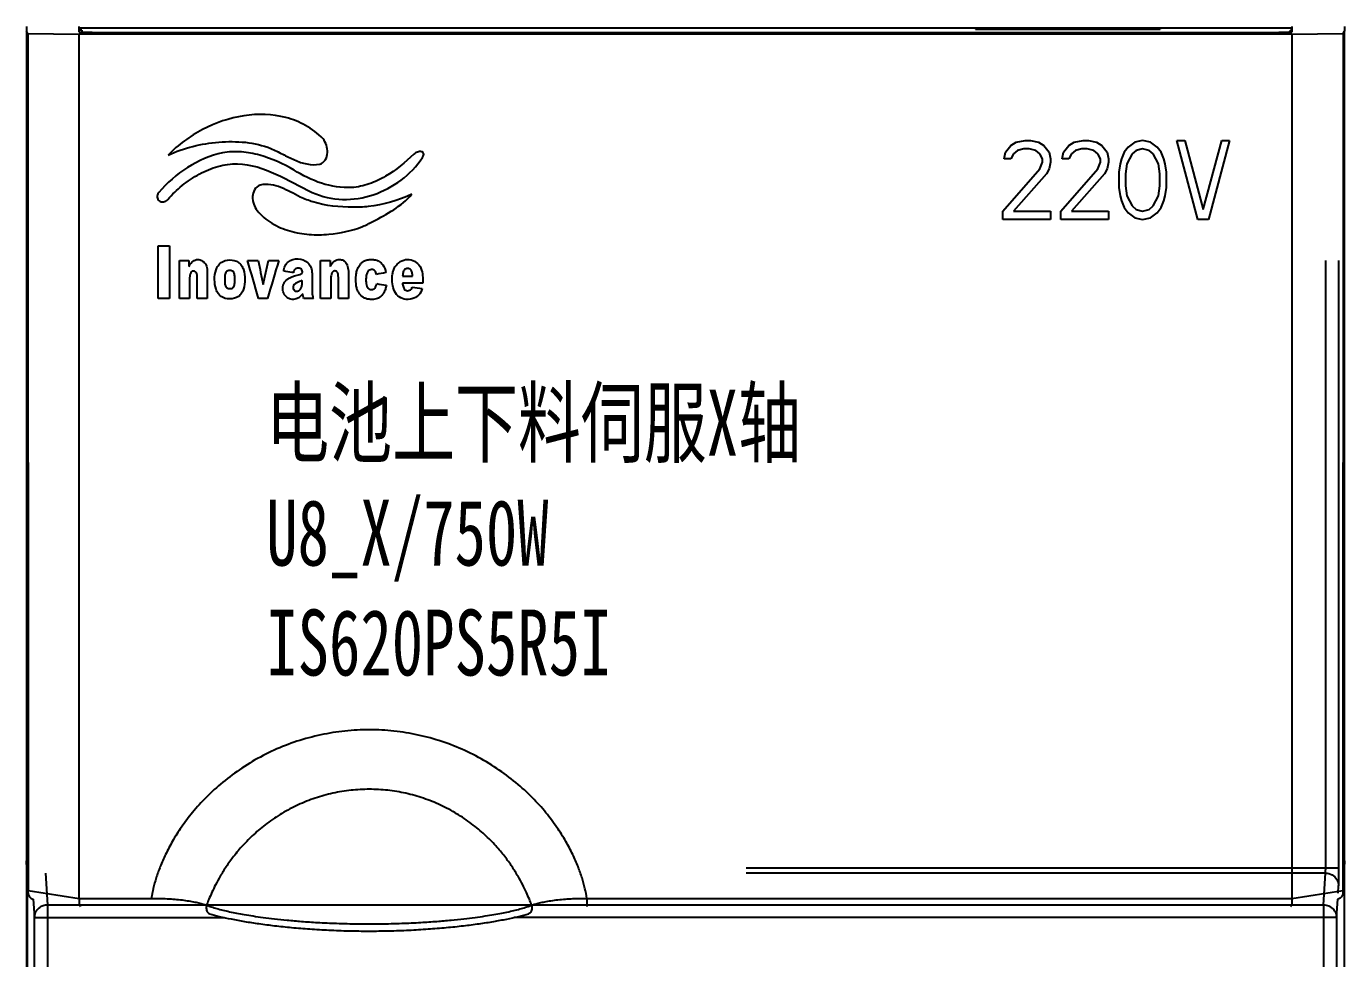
# Model space of a CAD drawing. Header units: millimetres. Extents: x 336 to 12810, y -1577 to 4105.
# Drawn here: x 10525 to 10575, y 1765.8 to 1801.2 of the extents above; entities that cross this region are included whole.
import ezdxf

# ---------------------------------------------------------------- set-up
doc = ezdxf.new("R2010")
doc.units = ezdxf.units.MM
doc.layers.add('03___PRT_ALL_CURVES', color=7, linetype='Continuous')
doc.layers.add('20_ALL_FEATURES', color=7, linetype='Continuous')
doc.styles.add('宋', font='', dxfattribs={"width": 0.7})
doc.styles.add('样式 8', font='arial.ttf', dxfattribs={"width": 0.6, "height": 2.5})
doc.styles.get('宋').set_extended_font_data('SimSun')

msp = doc.modelspace()

# ---------------------------------------------------------------- linework, layer by layer
at = {"color": 7, "linetype": 'Continuous'}
for p, q in [((10525.013, 1801.003), (10525.013, 1642.108)), ((10525.013, 1801.003), (10525.023, 1801.003)), ((10525.065, 1800.914), (10525.013, 1801.003)), ((10525.023, 1801.181), (10525.023, 1801.003)), ((10527.013, 1800.957), (10527.013, 1801.181)), ((10573.013, 1801.108), (10527.013, 1801.108)), ((10527.113, 1801.034), (10527.013, 1801.034)), ((10527.113, 1801.034), (10527.113, 1800.956)), ((10561.013, 1801.108), (10561.013, 1801.07)), ((10561.013, 1801.07), (10568.013, 1801.07)), ((10568.013, 1801.108), (10568.013, 1801.07)), ((10572.977, 1801.034), (10572.898, 1800.956)), ((10572.976, 1800.958), (10572.977, 1801.034)), ((10573.013, 1801.034), (10572.977, 1801.034)), ((10573.013, 1801.181), (10573.013, 1800.957)), ((10574.96, 1800.914), (10575.013, 1801.003)), ((10575.003, 1801.181), (10575.003, 1801.003)), ((10575.013, 1801.003), (10575.003, 1801.003)), ((10575.013, 1642.108), (10575.013, 1801.003)), ((10525.065, 1800.914), (10527.013, 1800.885)), ((10525.065, 1800.914), (10525.082, 1768.395)), ((10528.013, 1800.942), (10527.013, 1800.957)), ((10573.013, 1800.885), (10527.013, 1800.885)), ((10527.013, 1768.108), (10527.013, 1800.885)), ((10572.013, 1800.942), (10528.013, 1800.942)), ((10573.013, 1800.957), (10572.013, 1800.942)), ((10573.013, 1800.885), (10574.96, 1800.914)), ((10573.013, 1800.885), (10573.013, 1768.108)), ((10574.96, 1800.914), (10574.943, 1768.395)), ((10574.294, 1769.262), (10574.294, 1792.308)), ((10574.794, 1769.262), (10574.794, 1792.308)), ((10525.082, 1768.317), (10525.013, 1769.53)), ((10525.013, 1769.511), (10525.013, 1769.53)), ((10525.082, 1768.317), (10525.013, 1769.511)), ((10575.013, 1769.53), (10574.943, 1768.317)), ((10575.012, 1769.511), (10574.948, 1768.394)), ((10575.013, 1769.53), (10575.012, 1769.511)), ((10525.74, 1769.069), (10525.818, 1767.868)), ((10574.794, 1769.262), (10552.313, 1769.262)), ((10574.285, 1769.069), (10552.313, 1769.069)), ((10574.207, 1767.868), (10574.285, 1769.069)), ((10525.013, 1768.608), (10525.051, 1768.608)), ((10525.051, 1759.608), (10525.051, 1768.608)), ((10574.767, 1768.312), (10574.785, 1768.586)), ((10527.012, 1768.098), (10525.082, 1768.395)), ((10525.082, 1768.317), (10525.083, 1768.3)), ((10525.273, 1768.081), (10525.318, 1767.385)), ((10527.013, 1768.108), (10529.749, 1768.108)), ((10546.276, 1768.108), (10573.013, 1768.108)), ((10546.276, 1768.108), (10546.276, 1767.808)), ((10574.943, 1768.395), (10573.013, 1768.098)), ((10574.707, 1767.385), (10574.752, 1768.081)), ((10574.943, 1768.317), (10574.943, 1768.3)), ((10525.818, 1767.868), (10574.207, 1767.868)), ((10525.818, 1767.868), (10525.818, 1750.248)), ((10574.207, 1767.868), (10574.207, 1642.414)), ((10525.318, 1750.748), (10525.318, 1767.385)), ((10525.318, 1767.385), (10532.525, 1767.385)), ((10574.707, 1767.385), (10543.501, 1767.385)), ((10574.707, 1767.385), (10574.707, 1642.414))]:
    msp.add_line(p, q, dxfattribs=at)
for points, start_tangent, end_tangent in [([(10546.276, 1768.108), (10546.2, 1768.486), (10546.089, 1768.887), (10545.937, 1769.315), (10545.735, 1769.775), (10545.472, 1770.272), (10545.137, 1770.802), (10544.72, 1771.357), (10544.205, 1771.929), (10543.582, 1772.5), (10542.858, 1773.04), (10542.059, 1773.513), (10541.211, 1773.9), (10540.328, 1774.194), (10539.418, 1774.392), (10538.492, 1774.493), (10537.56, 1774.494), (10536.634, 1774.397), (10535.723, 1774.201), (10534.839, 1773.91), (10533.99, 1773.526), (10533.189, 1773.054), (10532.461, 1772.515), (10531.834, 1771.942), (10531.315, 1771.369), (10530.894, 1770.811), (10530.557, 1770.279), (10530.293, 1769.78), (10530.09, 1769.318), (10529.937, 1768.889), (10529.825, 1768.487), (10529.749, 1768.108)], (-0.158449, 0.987367), (-0.158453, -0.987366)), ([(10544.177, 1767.854), (10544.09, 1768.082), (10543.978, 1768.339), (10543.838, 1768.628), (10543.66, 1768.951), (10543.436, 1769.308), (10543.158, 1769.694), (10542.816, 1770.103), (10542.399, 1770.524), (10541.901, 1770.94), (10541.333, 1771.323), (10540.72, 1771.649), (10540.075, 1771.908), (10539.405, 1772.095), (10538.718, 1772.209), (10538.022, 1772.248), (10537.327, 1772.211), (10536.639, 1772.099), (10535.969, 1771.914), (10535.323, 1771.657), (10534.708, 1771.333), (10534.138, 1770.95), (10533.637, 1770.533), (10533.217, 1770.111), (10532.873, 1769.701), (10532.592, 1769.313), (10532.367, 1768.954), (10532.189, 1768.63), (10532.048, 1768.341), (10531.936, 1768.083), (10531.848, 1767.854)], (-0.336663, 0.941625), (-0.336661, -0.941626)), ([(10574.285, 1769.069), (10574.29, 1769.104), (10574.291, 1769.126), (10574.292, 1769.153), (10574.293, 1769.186), (10574.294, 1769.223), (10574.294, 1769.262)], (0.222501, 0.974932), (-0.000007, 1)), ([(10574.285, 1769.069), (10574.535, 1769.003), (10574.718, 1768.827), (10574.785, 1768.586)], (0.99999, -0.004364), (0.004676, -0.999989)), ([(10574.785, 1768.586), (10574.787, 1768.612), (10574.788, 1768.652), (10574.79, 1768.709), (10574.791, 1768.785), (10574.792, 1768.881), (10574.793, 1768.996), (10574.794, 1769.125), (10574.794, 1769.262)], (0.065022, 0.997884), (-0.000064, 1)), ([(10525.082, 1768.343), (10525.082, 1768.368), (10525.082, 1768.395)], (0.002955, 0.999996), (-0.000522, 1)), ([(10525.082, 1768.317), (10525.082, 1768.343)], (0.004788, 0.999989), (0.002955, 0.999996)), ([(10525.083, 1768.3), (10525.091, 1768.249), (10525.116, 1768.189), (10525.154, 1768.142), (10525.203, 1768.107), (10525.259, 1768.086), (10525.282, 1768.081)], (0.058249, -0.998302), (0.988517, -0.151107)), ([(10527.012, 1768.098), (10527.01, 1768.037), (10527.011, 1767.978), (10527.014, 1767.926), (10527.021, 1767.881), (10527.03, 1767.846), (10527.042, 1767.822), (10527.055, 1767.81), (10527.059, 1767.808)], (-0.064441, -0.997922), (0.992881, -0.119113)), ([(10527.012, 1768.098), (10527.013, 1768.102), (10527.013, 1768.105), (10527.013, 1768.108)], (0.064441, 0.997922), (0, 1)), ([(10529.749, 1768.108), (10530.003, 1768.109), (10530.282, 1768.102), (10530.571, 1768.085), (10530.854, 1768.059), (10531.117, 1768.024), (10531.352, 1767.983), (10531.554, 1767.939), (10531.72, 1767.894), (10531.848, 1767.854)], (0.999877, 0.015698), (0.946467, -0.3228)), ([(10544.177, 1767.854), (10544.306, 1767.895), (10544.472, 1767.939), (10544.674, 1767.983), (10544.909, 1768.024), (10545.173, 1768.059), (10545.455, 1768.085), (10545.744, 1768.102), (10546.022, 1768.109), (10546.276, 1768.108)], (0.946467, 0.322799), (0.999877, -0.015694)), ([(10573.013, 1768.098), (10573.015, 1768.037), (10573.015, 1767.978), (10573.011, 1767.926), (10573.004, 1767.881), (10572.995, 1767.846), (10572.984, 1767.822), (10572.971, 1767.81), (10572.966, 1767.808)], (0.064441, -0.997922), (-0.992805, -0.11974)), ([(10573.013, 1768.108), (10573.013, 1768.105), (10573.013, 1768.102), (10573.013, 1768.098)], (0, -1), (0.064441, -0.997922)), ([(10574.943, 1768.3), (10574.934, 1768.249), (10574.909, 1768.189), (10574.871, 1768.142), (10574.822, 1768.107), (10574.767, 1768.086), (10574.743, 1768.081)], (-0.058406, -0.998293), (-0.988508, -0.15117)), ([(10574.943, 1768.395), (10574.943, 1768.368), (10574.943, 1768.343)], (-0.000522, -1), (0.002955, -0.999996)), ([(10574.943, 1768.343), (10574.943, 1768.317)], (0.002955, -0.999996), (0.004788, -0.999989)), ([(10525.318, 1767.385), (10525.328, 1767.48), (10525.362, 1767.58), (10525.424, 1767.68), (10525.52, 1767.771), (10525.652, 1767.84), (10525.818, 1767.868)], (0.004676, 0.999989), (0.99999, 0.004364)), ([(10531.848, 1767.854), (10531.836, 1767.774), (10531.84, 1767.697), (10531.86, 1767.629), (10531.895, 1767.575), (10531.941, 1767.538), (10531.965, 1767.529)], (-0.245809, -0.969318), (0.95301, -0.30294)), ([(10531.848, 1767.854), (10532.028, 1767.79), (10532.236, 1767.726), (10532.467, 1767.665), (10532.718, 1767.607), (10532.984, 1767.552), (10533.277, 1767.499), (10533.612, 1767.444), (10533.992, 1767.39), (10534.421, 1767.337), (10534.903, 1767.286), (10535.445, 1767.239), (10536.059, 1767.198), (10536.772, 1767.165), (10537.588, 1767.145), (10538.442, 1767.145), (10539.257, 1767.165), (10539.969, 1767.198), (10540.583, 1767.24), (10541.124, 1767.286), (10541.606, 1767.337), (10542.034, 1767.39), (10542.414, 1767.444), (10542.749, 1767.499), (10543.041, 1767.552), (10543.308, 1767.607), (10543.558, 1767.665), (10543.789, 1767.726), (10543.997, 1767.79), (10544.177, 1767.854)], (0.933783, -0.35784), (0.933783, 0.35784)), ([(10531.965, 1767.529), (10532.329, 1767.428), (10532.781, 1767.329), (10533.282, 1767.237), (10533.831, 1767.152), (10534.427, 1767.075), (10535.073, 1767.007), (10535.763, 1766.95), (10536.489, 1766.908), (10537.239, 1766.881), (10538.003, 1766.872), (10538.768, 1766.881), (10539.521, 1766.907), (10540.249, 1766.95), (10540.941, 1767.006), (10541.589, 1767.074), (10542.187, 1767.151), (10542.737, 1767.236), (10543.24, 1767.328), (10543.692, 1767.427), (10544.061, 1767.529)], (0.953081, -0.302715), (0.953092, 0.302681)), ([(10544.177, 1767.854), (10544.189, 1767.774), (10544.185, 1767.697), (10544.165, 1767.629), (10544.131, 1767.575), (10544.084, 1767.538), (10544.061, 1767.529)], (0.245794, -0.969322), (-0.953033, -0.302868)), ([(10574.207, 1767.868), (10574.306, 1767.858), (10574.41, 1767.826), (10574.514, 1767.765), (10574.608, 1767.672), (10574.678, 1767.545), (10574.707, 1767.385)], (0.99999, -0.004364), (0.004676, -0.999989))]:
    msp.add_spline(points, degree=3, dxfattribs=dict(at, start_tangent=start_tangent, end_tangent=end_tangent))
at = {"layer": '03___PRT_ALL_CURVES', "color": 7, "linetype": 'Continuous'}
for p, q in [((10562.151, 1796.412), (10562.351, 1796.668)), ((10562.351, 1796.668), (10562.551, 1796.795)), ((10562.551, 1796.795), (10562.901, 1796.859)), ((10562.851, 1796.54), (10562.601, 1796.476)), ((10563.051, 1796.54), (10562.851, 1796.54)), ((10562.901, 1796.859), (10563.101, 1796.859)), ((10563.301, 1796.476), (10563.051, 1796.54)), ((10563.101, 1796.859), (10563.401, 1796.795)), ((10563.401, 1796.795), (10563.601, 1796.668)), ((10563.601, 1796.668), (10563.801, 1796.412)), ((10564.351, 1796.412), (10564.551, 1796.668)), ((10564.551, 1796.668), (10564.751, 1796.795)), ((10564.751, 1796.795), (10565.101, 1796.859)), ((10565.051, 1796.54), (10564.801, 1796.476)), ((10565.251, 1796.54), (10565.051, 1796.54)), ((10565.101, 1796.859), (10565.301, 1796.859)), ((10565.501, 1796.476), (10565.251, 1796.54)), ((10565.301, 1796.859), (10565.601, 1796.795)), ((10565.601, 1796.795), (10565.801, 1796.668)), ((10565.801, 1796.668), (10566.001, 1796.412)), ((10566.801, 1796.604), (10566.651, 1796.412)), ((10567.051, 1796.795), (10566.801, 1796.604)), ((10567.351, 1796.859), (10567.051, 1796.795)), ((10567.351, 1796.54), (10567.101, 1796.476)), ((10567.651, 1796.795), (10567.351, 1796.859)), ((10567.601, 1796.476), (10567.351, 1796.54)), ((10567.901, 1796.604), (10567.651, 1796.795)), ((10568.051, 1796.412), (10567.901, 1796.604)), ((10568.651, 1796.859), (10568.951, 1796.859)), ((10569.451, 1793.859), (10568.651, 1796.859)), ((10568.951, 1796.859), (10569.651, 1794.242)), ((10569.651, 1794.242), (10570.351, 1796.859)), ((10570.651, 1796.859), (10569.851, 1793.859)), ((10570.351, 1796.859), (10570.651, 1796.859)), ((10562.101, 1796.157), (10562.151, 1796.412)), ((10562.351, 1796.157), (10562.101, 1796.157)), ((10562.451, 1796.349), (10562.351, 1796.157)), ((10562.601, 1796.476), (10562.451, 1796.349)), ((10563.451, 1796.349), (10563.301, 1796.476)), ((10563.551, 1796.157), (10563.451, 1796.349)), ((10563.451, 1795.774), (10563.551, 1796.029)), ((10563.551, 1796.029), (10563.551, 1796.157)), ((10563.801, 1796.412), (10563.851, 1796.157)), ((10563.851, 1796.029), (10563.801, 1795.774)), ((10563.851, 1796.157), (10563.851, 1796.029)), ((10564.301, 1796.157), (10564.351, 1796.412)), ((10564.551, 1796.157), (10564.301, 1796.157)), ((10564.651, 1796.349), (10564.551, 1796.157)), ((10564.801, 1796.476), (10564.651, 1796.349)), ((10565.651, 1796.349), (10565.501, 1796.476)), ((10565.751, 1796.157), (10565.651, 1796.349)), ((10565.651, 1795.774), (10565.751, 1796.029)), ((10565.751, 1796.029), (10565.751, 1796.157)), ((10566.001, 1796.412), (10566.051, 1796.157)), ((10566.051, 1796.029), (10566.001, 1795.774)), ((10566.051, 1796.157), (10566.051, 1796.029)), ((10566.551, 1796.157), (10566.501, 1795.966)), ((10566.651, 1796.412), (10566.551, 1796.157)), ((10566.951, 1796.349), (10566.751, 1795.966)), ((10567.101, 1796.476), (10566.951, 1796.349)), ((10567.751, 1796.349), (10567.601, 1796.476)), ((10567.951, 1795.966), (10567.751, 1796.349)), ((10568.151, 1796.157), (10568.051, 1796.412)), ((10568.201, 1795.966), (10568.151, 1796.157)), ((10562.051, 1794.178), (10563.451, 1795.774)), ((10563.701, 1795.583), (10562.451, 1794.178)), ((10563.801, 1795.774), (10563.701, 1795.583)), ((10564.251, 1794.178), (10565.651, 1795.774)), ((10565.901, 1795.583), (10564.651, 1794.178)), ((10566.001, 1795.774), (10565.901, 1795.583)), ((10566.501, 1795.966), (10566.451, 1795.647)), ((10566.451, 1795.647), (10566.451, 1795.072)), ((10566.751, 1795.966), (10566.701, 1795.583)), ((10566.701, 1795.583), (10566.701, 1795.136)), ((10568.001, 1795.583), (10567.951, 1795.966)), ((10568.001, 1795.136), (10568.001, 1795.583)), ((10568.251, 1795.647), (10568.201, 1795.966)), ((10568.251, 1795.072), (10568.251, 1795.647)), ((10566.451, 1795.072), (10566.501, 1794.753)), ((10566.701, 1795.136), (10566.751, 1794.753)), ((10567.951, 1794.753), (10568.001, 1795.136)), ((10568.201, 1794.753), (10568.251, 1795.072)), ((10566.501, 1794.753), (10566.551, 1794.561)), ((10566.551, 1794.561), (10566.651, 1794.306)), ((10566.751, 1794.753), (10566.951, 1794.37)), ((10567.751, 1794.37), (10567.951, 1794.753)), ((10568.051, 1794.306), (10568.151, 1794.561)), ((10568.151, 1794.561), (10568.201, 1794.753)), ((10562.051, 1793.859), (10562.051, 1794.178)), ((10562.451, 1794.178), (10563.851, 1794.178)), ((10563.851, 1794.178), (10563.851, 1793.859)), ((10564.251, 1793.859), (10564.251, 1794.178)), ((10564.651, 1794.178), (10566.051, 1794.178)), ((10566.051, 1794.178), (10566.051, 1793.859)), ((10566.651, 1794.306), (10566.801, 1794.115)), ((10566.801, 1794.115), (10567.051, 1793.923)), ((10566.951, 1794.37), (10567.101, 1794.242)), ((10567.101, 1794.242), (10567.351, 1794.178)), ((10567.351, 1794.178), (10567.601, 1794.242)), ((10567.601, 1794.242), (10567.751, 1794.37)), ((10567.651, 1793.923), (10567.901, 1794.115)), ((10567.901, 1794.115), (10568.051, 1794.306)), ((10563.851, 1793.859), (10562.051, 1793.859)), ((10566.051, 1793.859), (10564.251, 1793.859)), ((10567.051, 1793.923), (10567.351, 1793.859)), ((10567.351, 1793.859), (10567.651, 1793.923)), ((10569.851, 1793.859), (10569.451, 1793.859))]:
    msp.add_line(p, q, dxfattribs=at)
at = {"layer": '20_ALL_FEATURES', "color": 7, "linetype": 'Continuous'}
for points, start_tangent, end_tangent in [([(10536.264, 1796.921, 48.994), (10535.601, 1797.424, 49.008), (10534.86, 1797.724, 49.017), (10533.262, 1797.79, 49.019), (10531.696, 1797.267, 49.004), (10530.393, 1796.303, 48.975)], (-0.709681, 0.704213, 0.020901), (-0.69443, -0.719243, -0.021347)), ([(10530.393, 1796.303, 48.975), (10532.314, 1796.79, 48.99), (10534.282, 1796.55, 48.982), (10534.736, 1796.334, 48.976), (10535.184, 1796.114, 48.97), (10535.647, 1795.962, 48.965), (10536.145, 1795.953, 48.965)], (0.907304, 0.42029, 0.012474), (0.986774, 0.162031, 0.004809)), ([(10536.145, 1795.953, 48.965), (10536.272, 1796.029, 48.967), (10536.36, 1796.133, 48.97), (10536.433, 1796.393, 48.978), (10536.392, 1796.675, 48.986), (10536.264, 1796.921, 48.994)], (0.925982, 0.377402, 0.011201), (-0.614554, 0.788528, 0.023403)), ([(10532.458, 1796.389, 48.978), (10531.124, 1795.828, 48.961), (10530.032, 1794.875, 48.933)], (-0.974455, -0.224484, -0.006663), (-0.643609, -0.765018, -0.022705)), ([(10535.167, 1795.734, 48.958), (10533.864, 1796.295, 48.975), (10533.168, 1796.418, 48.979), (10532.458, 1796.389, 48.978)], (-0.867538, 0.497152, 0.014755), (-0.986865, -0.161475, -0.004792)), ([(10535.853, 1794.882, 48.933), (10537.007, 1794.621, 48.925), (10538.172, 1794.798, 48.93), (10539.223, 1795.349, 48.947), (10540.033, 1796.209, 48.972)], (0.910828, -0.412604, -0.012246), (0.545673, 0.837629, 0.02486)), ([(10539.712, 1796.338, 48.976), (10538.634, 1795.497, 48.951), (10538.018, 1795.208, 48.943), (10537.35, 1795.067, 48.938)], (-0.72364, -0.689874, -0.020475), (-0.997096, -0.076127, -0.002259)), ([(10540.033, 1796.209, 48.972), (10540.077, 1796.3, 48.975), (10540.079, 1796.366, 48.977), (10540.049, 1796.408, 48.978), (10539.994, 1796.429, 48.979), (10539.924, 1796.431, 48.979), (10539.848, 1796.414, 48.978), (10539.712, 1796.338, 48.976)], (0.545673, 0.837629, 0.02486), (-0.72364, -0.689874, -0.020475)), ([(10530.378, 1794.618, 48.925), (10530.925, 1795.146, 48.941), (10531.571, 1795.578, 48.954), (10532.28, 1795.868, 48.962), (10533.018, 1795.968, 48.965), (10534.475, 1795.579, 48.954), (10535.853, 1794.882, 48.933)], (0.655413, 0.754938, 0.022406), (0.900227, -0.435229, -0.012917)), ([(10537.35, 1795.067, 48.938), (10536.209, 1795.231, 48.943), (10535.167, 1795.734, 48.958)], (-0.999078, -0.042916, -0.001274), (-0.839082, 0.543766, 0.016139)), ([(10533.883, 1795.165, 48.941), (10533.667, 1794.982, 48.936), (10533.594, 1794.723, 48.928), (10533.636, 1794.443, 48.92), (10533.763, 1794.196, 48.913)], (-0.920511, -0.390544, -0.011591), (0.606604, -0.794654, -0.023585)), ([(10535.403, 1794.71, 48.928), (10534.669, 1795.069, 48.939), (10534.282, 1795.177, 48.942), (10533.883, 1795.165, 48.941)], (-0.89622, 0.443414, 0.01316), (-0.976807, -0.214029, -0.006352)), ([(10530.032, 1794.875, 48.933), (10529.971, 1794.699, 48.928), (10530.051, 1794.566, 48.924), (10530.208, 1794.523, 48.922), (10530.378, 1794.618, 48.925)], (-0.643609, -0.765018, -0.022705), (0.655413, 0.754938, 0.022406)), ([(10537.407, 1794.323, 48.916), (10535.882, 1794.523, 48.922), (10535.403, 1794.71, 48.928)], (-0.999998, 0.00219, 0.000065), (-0.899181, 0.437385, 0.012981)), ([(10539.635, 1794.815, 48.931), (10537.981, 1794.348, 48.917), (10537.407, 1794.323, 48.916)], (-0.913157, -0.407428, -0.012092), (-0.999716, 0.023814, 0.000707)), ([(10538.152, 1793.779, 48.9), (10538.945, 1794.228, 48.914), (10539.635, 1794.815, 48.931)], (0.879947, 0.474863, 0.014094), (0.641014, 0.767191, 0.02277)), ([(10533.763, 1794.196, 48.913), (10534.328, 1793.714, 48.898), (10535.005, 1793.423, 48.89), (10535.741, 1793.292, 48.886), (10536.483, 1793.295, 48.886)], (0.640583, -0.767551, -0.02278), (0.996649, 0.081765, 0.002427)), ([(10536.483, 1793.295, 48.886), (10537.758, 1793.591, 48.895), (10538.152, 1793.779, 48.9)], (0.9953, 0.0968, 0.002873), (0.871745, 0.489745, 0.014535)), ([(10530.013, 1792.859, 48.873), (10530.441, 1792.859, 48.873)], (1, 0), (1, 0)), ([(10530.013, 1790.859, 48.814), (10530.013, 1792.859, 48.873)], (0, 0.99956, 0.029666), (0, 0.99956, 0.029666)), ([(10530.441, 1792.859, 48.873), (10530.441, 1790.859, 48.814)], (0, -0.99956, -0.029666), (0, -0.99956, -0.029666)), ([(10530.816, 1792.308, 48.857), (10531.174, 1792.308, 48.857)], (1, 0), (1, 0)), ([(10530.816, 1790.859, 48.814), (10530.816, 1792.308, 48.857)], (0, 0.99956, 0.029666), (0, 0.99956, 0.029666)), ([(10531.174, 1792.072, 48.85), (10531.293, 1792.237, 48.854), (10531.464, 1792.334, 48.857), (10531.654, 1792.306, 48.857), (10531.803, 1792.175, 48.853), (10531.864, 1791.984, 48.847), (10531.876, 1791.78, 48.841)], (0.44599, 0.894644, 0.026552), (0.042716, -0.998648, -0.029639)), ([(10531.174, 1792.308, 48.857), (10531.174, 1792.072, 48.85)], (0, -0.99956, -0.029666), (0, -0.99956, -0.029666)), ([(10532.152, 1791.58, 48.835), (10532.206, 1791.95, 48.846), (10532.282, 1792.105, 48.851), (10532.397, 1792.225, 48.854), (10532.726, 1792.325, 48.857), (10533.056, 1792.232, 48.854), (10533.171, 1792.114, 48.851), (10533.247, 1791.96, 48.846), (10533.303, 1791.589, 48.835)], (-0.0042, 0.999551, 0.029666), (0.003289, -0.999554, -0.029666)), ([(10533.819, 1790.859, 48.814), (10533.402, 1792.308, 48.857)], (-0.276553, 0.960576, 0.028509), (-0.276553, 0.960576, 0.028509)), ([(10533.402, 1792.308, 48.857), (10533.802, 1792.308, 48.857)], (1, 0), (1, 0)), ([(10533.802, 1792.308, 48.857), (10533.996, 1791.39, 48.829)], (0.207229, -0.977862, -0.029022), (0.207229, -0.977862, -0.029022)), ([(10533.996, 1791.39, 48.829), (10534.197, 1792.308, 48.857)], (0.213843, 0.976438, 0.02898), (0.213843, 0.976438, 0.02898)), ([(10534.585, 1792.308, 48.857), (10534.159, 1790.859, 48.814)], (-0.281868, -0.959031, -0.028463), (-0.281868, -0.959031, -0.028463)), ([(10534.197, 1792.308, 48.857), (10534.585, 1792.308, 48.857)], (1, 0), (1, 0)), ([(10534.773, 1791.895, 48.844), (10534.826, 1792.105, 48.851), (10534.951, 1792.254, 48.855), (10535.123, 1792.342, 48.858), (10535.319, 1792.365, 48.858), (10535.684, 1792.219, 48.854), (10535.803, 1792.047, 48.849), (10535.849, 1791.807, 48.842)], (0.034094, 0.998979, 0.029649), (0, -0.99956, -0.029666)), ([(10535.473, 1791.826, 48.842), (10535.478, 1791.912, 48.845), (10535.448, 1791.971, 48.847), (10535.328, 1792.014, 48.848), (10535.259, 1792.001, 48.847), (10535.197, 1791.966, 48.846), (10535.154, 1791.912, 48.845), (10535.144, 1791.882, 48.844)], (0.245556, 0.968956, 0.028758), (-0.226212, -0.973649, -0.028897)), ([(10536.173, 1790.859, 48.814), (10536.173, 1792.308, 48.857)], (0, 0.99956, 0.029666), (0, 0.99956, 0.029666)), ([(10536.173, 1792.308, 48.857), (10536.531, 1792.308, 48.857)], (1, 0), (1, 0)), ([(10536.531, 1792.072, 48.85), (10536.611, 1792.196, 48.853), (10536.652, 1792.242, 48.855), (10536.693, 1792.279, 48.856), (10536.736, 1792.306, 48.857), (10536.784, 1792.325, 48.857), (10536.893, 1792.341, 48.858)], (0.484719, 0.874285, 0.025948), (1, 0)), ([(10536.531, 1792.308, 48.857), (10536.531, 1792.072, 48.85)], (0, -0.99956, -0.029666), (0, -0.99956, -0.029666)), ([(10536.893, 1792.341, 48.858), (10537.035, 1792.307, 48.857), (10537.143, 1792.204, 48.853)], (1, 0), (0.550527, -0.83445, -0.024766)), ([(10537.143, 1792.204, 48.853), (10537.21, 1792.029, 48.848), (10537.233, 1791.78, 48.841)], (0.548821, -0.835572, -0.024799), (0, -0.99956, -0.029666)), ([(10537.563, 1791.949, 48.846), (10537.584, 1792.002, 48.848), (10537.668, 1792.145, 48.852)], (0.334261, 0.942066, 0.02796), (0.612946, 0.789777, 0.02344)), ([(10537.668, 1792.145, 48.852), (10537.736, 1792.221, 48.854), (10537.771, 1792.25, 48.855), (10537.806, 1792.274, 48.856), (10537.866, 1792.303, 48.856), (10537.934, 1792.324, 48.857), (10538.01, 1792.337, 48.857), (10538.051, 1792.34, 48.858), (10538.094, 1792.341, 48.858), (10538.153, 1792.339, 48.858), (10538.209, 1792.333, 48.857), (10538.31, 1792.309, 48.857), (10538.396, 1792.269, 48.855), (10538.468, 1792.214, 48.854)], (0.612139, 0.790402, 0.023459), (0.711957, -0.701914, -0.020832)), ([(10538.468, 1792.214, 48.854), (10538.527, 1792.143, 48.852), (10538.649, 1791.843, 48.843)], (0.712802, -0.701057, -0.020807), (0.206721, -0.977969, -0.029025)), ([(10538.933, 1791.926, 48.845), (10538.994, 1792.056, 48.849), (10539.463, 1792.346, 48.858), (10539.737, 1792.272, 48.856), (10539.944, 1792.073, 48.85), (10540.032, 1791.8, 48.842), (10540.051, 1791.509, 48.833)], (0.32361, 0.945774, 0.02807), (0.029423, -0.999127, -0.029653)), ([(10531.49, 1791.656, 48.837), (10531.489, 1791.75, 48.84), (10531.462, 1791.838, 48.843), (10531.39, 1791.892, 48.844), (10531.305, 1791.893, 48.844), (10531.246, 1791.832, 48.842), (10531.214, 1791.739, 48.84), (10531.2, 1791.555, 48.834)], (0, 0.99956, 0.029666), (0, -0.99956, -0.029666)), ([(10531.2, 1791.555, 48.834), (10531.2, 1790.859, 48.814)], (0, -0.99956, -0.029666), (0, -0.99956, -0.029666)), ([(10531.49, 1790.859, 48.814), (10531.49, 1791.656, 48.837)], (0, 0.99956, 0.029666), (0, 0.99956, 0.029666)), ([(10531.876, 1791.78, 48.841), (10531.876, 1790.859, 48.814)], (0, -0.99956, -0.029666), (0, -0.99956, -0.029666)), ([(10533.303, 1791.589, 48.835), (10533.25, 1791.218, 48.824), (10533.175, 1791.062, 48.82), (10533.061, 1790.942, 48.816), (10532.732, 1790.843, 48.813), (10532.402, 1790.937, 48.816), (10532.286, 1791.055, 48.819), (10532.209, 1791.21, 48.824), (10532.152, 1791.58, 48.835)], (0.003289, -0.999554, -0.029666), (-0.0042, 0.999551, 0.029666)), ([(10532.917, 1791.517, 48.833), (10532.917, 1791.579, 48.835), (10532.91, 1791.752, 48.84), (10532.855, 1791.88, 48.844), (10532.729, 1791.926, 48.845), (10532.601, 1791.881, 48.844), (10532.545, 1791.754, 48.84), (10532.537, 1791.581, 48.835)], (0.007728, 0.99953, 0.029665), (-0.002632, -0.999556, -0.029666)), ([(10532.537, 1791.581, 48.835), (10532.544, 1791.408, 48.83), (10532.6, 1791.28, 48.826), (10532.727, 1791.234, 48.825), (10532.854, 1791.278, 48.826), (10532.909, 1791.406, 48.83), (10532.917, 1791.517, 48.833)], (-0.002632, -0.999556, -0.029666), (0.007728, 0.99953, 0.029665)), ([(10535.14, 1791.839, 48.843), (10535.083, 1791.848, 48.843), (10534.773, 1791.895, 48.844)], (-0.988597, 0.150517, 0.004467), (-0.988597, 0.150517, 0.004467)), ([(10534.808, 1791.484, 48.832), (10534.896, 1791.579, 48.835), (10535.078, 1791.682, 48.838), (10535.473, 1791.826, 48.842)], (0.571939, 0.819935, 0.024335), (0.828026, 0.560443, 0.016634)), ([(10535.473, 1791.547, 48.834), (10535.268, 1791.459, 48.831), (10535.129, 1791.299, 48.827), (10535.159, 1791.196, 48.824), (10535.243, 1791.134, 48.822), (10535.31, 1791.141, 48.822)], (-0.855315, -0.51788, -0.01537), (0.93821, 0.345915, 0.010267)), ([(10535.144, 1791.882, 48.844), (10535.14, 1791.839, 48.843)], (-0.226212, -0.973649, -0.028897), (0.046429, -0.998482, -0.029634)), ([(10535.473, 1791.458, 48.831), (10535.473, 1791.547, 48.834)], (0, 0.99956, 0.029666), (0, 0.99956, 0.029666)), ([(10535.849, 1791.807, 48.842), (10535.849, 1791.168, 48.823)], (0, -0.99956, -0.029666), (0, -0.99956, -0.029666)), ([(10536.601, 1791.829, 48.842), (10536.568, 1791.722, 48.839), (10536.557, 1791.555, 48.834)], (-0.495771, -0.868071, -0.025764), (0, -0.99956, -0.029666)), ([(10536.557, 1791.555, 48.834), (10536.557, 1790.859, 48.814)], (0, -0.99956, -0.029666), (0, -0.99956, -0.029666)), ([(10536.847, 1791.656, 48.837), (10536.838, 1791.772, 48.841), (10536.827, 1791.816, 48.842), (10536.812, 1791.849, 48.843), (10536.793, 1791.874, 48.844), (10536.77, 1791.892, 48.844), (10536.744, 1791.902, 48.845), (10536.714, 1791.906, 48.845), (10536.681, 1791.901, 48.845), (10536.651, 1791.886, 48.844), (10536.601, 1791.829, 48.842)], (0, 0.99956, 0.029666), (-0.491563, -0.870459, -0.025835)), ([(10536.847, 1790.859, 48.814), (10536.847, 1791.656, 48.837)], (0, 0.99956, 0.029666), (0, 0.99956, 0.029666)), ([(10537.233, 1791.78, 48.841), (10537.233, 1790.859, 48.814)], (0, -0.99956, -0.029666), (0, -0.99956, -0.029666)), ([(10537.553, 1791.233, 48.825), (10537.534, 1791.303, 48.827), (10537.521, 1791.384, 48.829), (10537.512, 1791.475, 48.832), (10537.51, 1791.525, 48.833), (10537.51, 1791.577, 48.835), (10537.511, 1791.632, 48.837), (10537.513, 1791.684, 48.838), (10537.523, 1791.782, 48.841), (10537.539, 1791.87, 48.844), (10537.563, 1791.949, 48.846)], (-0.318454, 0.947521, 0.028122), (0.336156, 0.941392, 0.02794)), ([(10538.105, 1791.96, 48.846), (10538.019, 1791.935, 48.846), (10537.982, 1791.904, 48.845), (10537.951, 1791.861, 48.843), (10537.906, 1791.737, 48.84), (10537.892, 1791.562, 48.834)], (-1, 0), (0, -0.99956, -0.029666)), ([(10537.892, 1791.562, 48.834), (10537.895, 1791.478, 48.832), (10537.95, 1791.29, 48.826)], (0, -0.99956, -0.029666), (0.532514, -0.846048, -0.02511)), ([(10538.287, 1791.773, 48.841), (10538.225, 1791.913, 48.845), (10538.173, 1791.948, 48.846), (10538.105, 1791.96, 48.846)], (-0.17892, 0.983431, 0.029188), (-1, 0)), ([(10538.649, 1791.843, 48.843), (10538.287, 1791.773, 48.841)], (-0.982039, -0.188593, -0.005597), (-0.982039, -0.188593, -0.005597)), ([(10540.029, 1791.235, 48.825), (10539.882, 1790.989, 48.817), (10539.638, 1790.845, 48.813), (10539.348, 1790.837, 48.813), (10539.097, 1790.962, 48.817), (10538.893, 1791.492, 48.832), (10538.9, 1791.789, 48.841), (10538.933, 1791.926, 48.845)], (-0.283787, -0.958465, -0.028447), (0.32361, 0.945774, 0.02807)), ([(10539.661, 1791.712, 48.839), (10539.643, 1791.844, 48.843), (10539.588, 1791.959, 48.846), (10539.475, 1792, 48.847), (10539.36, 1791.957, 48.846), (10539.301, 1791.843, 48.843), (10539.282, 1791.712, 48.839)], (-0.113372, 0.993115, 0.029475), (-0.098388, -0.99471, -0.029522)), ([(10539.282, 1791.712, 48.839), (10539.661, 1791.712, 48.839)], (1, 0), (1, 0)), ([(10540.051, 1791.509, 48.833), (10540.051, 1791.446, 48.831)], (0, -0.99956, -0.029666), (0, -0.99956, -0.029666)), ([(10535.495, 1791.037, 48.819), (10535.147, 1790.824, 48.813), (10534.948, 1790.87, 48.814), (10534.797, 1791.012, 48.818), (10534.735, 1791.214, 48.824), (10534.771, 1791.42, 48.83), (10534.808, 1791.484, 48.832)], (-0.540513, -0.840965, -0.024959), (0.571939, 0.819935, 0.024335)), ([(10535.31, 1791.141, 48.822), (10535.345, 1791.158, 48.822), (10535.427, 1791.242, 48.825), (10535.465, 1791.347, 48.828), (10535.473, 1791.458, 48.831)], (0.93821, 0.345915, 0.010267), (0.013515, 0.999469, 0.029664)), ([(10535.537, 1790.859, 48.814), (10535.495, 1791.037, 48.819)], (-0.399526, 0.916318, 0.027196), (-0.078638, 0.996464, 0.029574)), ([(10535.849, 1791.168, 48.823), (10535.851, 1791.076, 48.82), (10535.854, 1791.039, 48.819), (10535.858, 1791.007, 48.818), (10535.864, 1790.976, 48.817), (10535.872, 1790.941, 48.816), (10535.897, 1790.859, 48.814)], (0, -0.99956, -0.029666), (0.320128, -0.946957, -0.028105)), ([(10538.121, 1790.825, 48.813), (10537.975, 1790.836, 48.813), (10537.912, 1790.849, 48.813), (10537.856, 1790.868, 48.814), (10537.804, 1790.893, 48.815), (10537.757, 1790.924, 48.816), (10537.713, 1790.963, 48.817), (10537.673, 1791.007, 48.818), (10537.605, 1791.112, 48.821), (10537.553, 1791.233, 48.825)], (-1, 0), (-0.314173, 0.948948, 0.028164)), ([(10537.95, 1791.29, 48.826), (10538.017, 1791.221, 48.824), (10538.056, 1791.204, 48.824), (10538.099, 1791.198, 48.824), (10538.136, 1791.201, 48.824), (10538.169, 1791.212, 48.824), (10538.226, 1791.254, 48.825), (10538.271, 1791.325, 48.827), (10538.303, 1791.426, 48.83)], (0.53236, -0.846145, -0.025113), (0.214958, 0.976193, 0.028973)), ([(10538.303, 1791.426, 48.83), (10538.668, 1791.365, 48.829)], (0.986706, -0.162442, -0.004821), (0.986706, -0.162442, -0.004821)), ([(10538.668, 1791.365, 48.829), (10538.628, 1791.211, 48.824), (10538.569, 1791.08, 48.82), (10538.491, 1790.972, 48.817), (10538.393, 1790.892, 48.815)], (-0.178314, -0.98354, -0.029191), (-0.847882, -0.529952, -0.015729)), ([(10540.051, 1791.446, 48.831), (10539.281, 1791.446, 48.831)], (-1, 0), (-1, 0)), ([(10539.281, 1791.446, 48.831), (10539.311, 1791.291, 48.826), (10539.401, 1791.173, 48.823), (10539.547, 1791.174, 48.823), (10539.651, 1791.285, 48.826)], (0.044522, -0.998569, -0.029637), (0.275372, 0.960915, 0.028519)), ([(10539.651, 1791.285, 48.826), (10540.029, 1791.235, 48.825)], (0.991271, -0.131784, -0.003911), (0.991271, -0.131784, -0.003911)), ([(10530.441, 1790.859, 48.814), (10530.013, 1790.859, 48.814)], (-1, 0), (-1, 0)), ([(10531.2, 1790.859, 48.814), (10530.816, 1790.859, 48.814)], (-1, 0), (-1, 0)), ([(10531.876, 1790.859, 48.814), (10531.49, 1790.859, 48.814)], (-1, 0), (-1, 0)), ([(10534.159, 1790.859, 48.814), (10533.819, 1790.859, 48.814)], (-1, 0), (-1, 0)), ([(10535.897, 1790.859, 48.814), (10535.537, 1790.859, 48.814)], (-1, 0), (-1, 0)), ([(10536.557, 1790.859, 48.814), (10536.173, 1790.859, 48.814)], (-1, 0), (-1, 0)), ([(10537.233, 1790.859, 48.814), (10536.847, 1790.859, 48.814)], (-1, 0), (-1, 0)), ([(10538.393, 1790.892, 48.815), (10538.336, 1790.863, 48.814), (10538.121, 1790.825, 48.813)], (-0.84917, -0.527888, -0.015667), (-1, 0))]:
    msp.add_spline(points, degree=3, dxfattribs=dict(at, start_tangent=start_tangent, end_tangent=end_tangent))

# ---------------------------------------------------------------- texts
at = {"lineweight": 0, "style": '样式 8', "width": 0.4}
msp.add_text('SEV 07', height=20, rotation=60, dxfattribs=at).set_placement((10552.872, 1800.459))
at = {"lineweight": 0, "insert": (10534.109, 1787.4), "char_height": 2.5, "width": 22.38818, "attachment_point": 1, "style": '宋'}
msp.add_mtext('{\\fSimSun|b0|i0|c134|p2;电池上下料伺服X轴\\PU8_X/750W\\PIS620PS5R5I}', dxfattribs=at)

doc.saveas('drawing.dxf')
